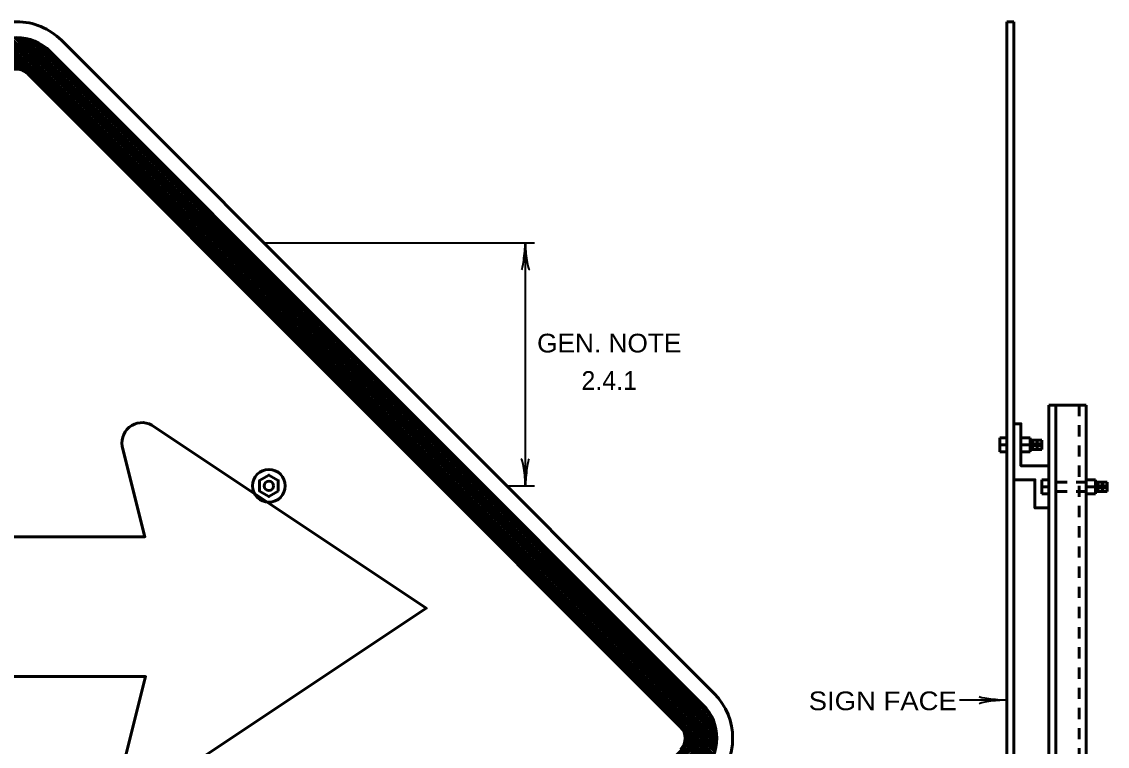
# Model space of a CAD drawing. Extents: x -50 to 630, y -382 to 58.
# Drawn here: x 265.2 to 381.4, y -107.1 to -29.6 of the extents above; entities that cross this region are included whole.
import ezdxf
from ezdxf.enums import TextEntityAlignment as Align

# ---------------------------------------------------------------- set-up
doc = ezdxf.new("R2010")
doc.units = 0
doc.header["$LTSCALE"] = 0.8
doc.linetypes.add('SHORT_DASHED', pattern=[2.7, 1.5, -1.2])
doc.layers.add('1', color=7, linetype='Continuous', lineweight=53)

msp = doc.modelspace()

# ---------------------------------------------------------------- linework, layer by layer
at = {"layer": '1'}
for p, q in [((370.6572, -29.6172), (370.6572, -182.9125)), ((370.6572, -29.6172), (371.4072, -29.6172)), ((371.4072, -29.6172), (371.4072, -182.9125)), ((339.5717, -106.9082), (264.0168, -31.3534)), ((339.6066, -106.4646), (264.4582, -31.3162)), ((339.6015, -105.9808), (264.9378, -31.3172)), ((189.7712, -107.1002), (265.4898, -31.3817)), ((189.8546, -107.4955), (265.8863, -31.4637)), ((189.9628, -107.866), (266.2572, -31.5715)), ((190.0929, -108.2143), (266.6059, -31.7016)), ((339.1427, -108.3937), (262.5292, -31.7802)), ((339.2839, -108.0563), (262.8664, -31.639)), ((339.4042, -107.6981), (263.2248, -31.5188)), ((339.5012, -107.3166), (263.6072, -31.4224)), ((263.9208, -34.8652), (266.9338, -31.852)), ((264.5651, -34.6994), (267.2432, -32.0213)), ((265.0089, -34.7342), (267.5351, -32.2081)), ((265.3687, -34.8532), (267.8103, -32.4116)), ((339.5461, -105.4467), (265.479, -31.3797)), ((339.4007, -104.8227), (266.0983, -31.5203)), ((339.1007, -104.0441), (266.8841, -31.8277)), ((269.4435, -31.5998), (339.3226, -101.4787)), ((265.669, -35.0314), (268.0693, -32.6312)), ((265.9217, -35.2573), (268.3148, -32.8642)), ((266.1611, -35.4967), (268.5542, -33.1035)), ((266.4003, -35.7359), (268.7936, -33.3429)), ((266.6396, -35.9753), (269.0328, -33.5821)), ((338.1259, -102.6752), (268.247, -32.7963)), ((266.8789, -36.2147), (269.2721, -33.8214)), ((267.1183, -36.4537), (269.5113, -34.0607)), ((267.3576, -36.6932), (269.7507, -34.3)), ((267.5969, -36.9325), (269.99, -34.5394)), ((267.8363, -37.1717), (270.2293, -34.7786)), ((335.7327, -105.0682), (265.8537, -35.1894)), ((268.0756, -37.4112), (270.4688, -35.018)), ((268.3148, -37.6505), (270.708, -35.2573)), ((268.5542, -37.8897), (270.9472, -35.4966)), ((268.7935, -38.1291), (271.1867, -35.7359)), ((269.0328, -38.3684), (271.426, -35.9753)), ((269.2721, -38.6077), (271.6653, -36.2145)), ((269.5113, -38.8471), (271.9047, -36.4537)), ((269.7507, -39.0863), (272.1438, -36.6932)), ((269.99, -39.3256), (272.3832, -36.9324)), ((270.2293, -39.565), (272.6225, -37.1717)), ((270.4687, -39.8042), (272.8617, -37.4112)), ((270.708, -40.0436), (273.1011, -37.6504)), ((270.9472, -40.2829), (273.3405, -37.8897)), ((271.1866, -40.5222), (273.5797, -38.1291)), ((271.426, -40.7615), (273.819, -38.3683)), ((271.6653, -41.0008), (274.0585, -38.6077)), ((271.9045, -41.2401), (274.2977, -38.8471)), ((272.1438, -41.4795), (274.537, -39.0862)), ((272.3832, -41.7188), (274.7763, -39.3256)), ((272.6224, -41.9579), (275.0156, -39.565)), ((272.8617, -42.1974), (275.2548, -39.8042)), ((273.1011, -42.4367), (275.4942, -40.0436)), ((273.3404, -42.6759), (275.7336, -40.2829)), ((273.5797, -42.9153), (275.9728, -40.5222)), ((273.819, -43.1547), (276.2122, -40.7614)), ((274.0584, -43.3938), (276.4514, -41.0008)), ((274.2977, -43.6332), (276.6908, -41.2401)), ((274.537, -43.8727), (276.9301, -41.4793)), ((274.7762, -44.1118), (277.1694, -41.7188)), ((275.0156, -44.3513), (277.4087, -41.9579)), ((275.2548, -44.5905), (277.648, -42.1973)), ((275.4942, -44.8297), (277.8873, -42.4367)), ((275.7336, -45.0691), (278.1267, -42.6759)), ((275.9728, -45.3084), (278.366, -42.9153)), ((276.2122, -45.5477), (278.6053, -43.1547)), ((276.4513, -45.787), (278.8447, -43.3938)), ((276.6908, -46.0264), (279.0838, -43.6332)), ((276.9301, -46.2657), (279.3232, -43.8727)), ((277.1692, -46.505), (279.5626, -44.1118)), ((277.4087, -46.7443), (279.8018, -44.3511)), ((277.648, -46.9837), (280.0412, -44.5905)), ((277.8872, -47.2227), (280.2806, -44.8297)), ((278.1267, -47.4623), (280.5197, -45.069)), ((278.366, -47.7016), (280.759, -45.3084)), ((278.6052, -47.9408), (280.9984, -45.5477)), ((278.8447, -48.1802), (281.2377, -45.787)), ((279.0838, -48.4195), (281.4769, -46.0264)), ((279.3232, -48.6587), (281.7164, -46.2657)), ((279.5626, -48.8981), (281.9557, -46.505)), ((279.8018, -49.1375), (282.1949, -46.7441)), ((280.041, -49.3767), (282.4343, -46.9837)), ((280.2806, -49.6161), (282.6736, -47.2227)), ((280.5197, -49.8554), (282.9128, -47.4621)), ((280.7589, -50.0946), (283.1523, -47.7016)), ((280.9984, -50.3341), (283.3914, -47.9408)), ((281.2377, -50.5733), (283.6307, -48.1801)), ((281.4769, -50.8126), (283.8702, -48.4195)), ((281.7164, -51.0519), (284.1094, -48.6587)), ((281.9557, -51.2912), (284.3487, -48.8979)), ((282.1949, -51.5304), (284.5882, -49.1375)), ((282.4341, -51.7697), (284.8274, -49.3767)), ((282.6736, -52.0093), (285.0667, -49.6158)), ((282.9128, -52.2484), (285.3061, -49.8554)), ((283.1521, -52.4877), (285.5453, -50.0946)), ((283.3914, -52.7272), (285.7846, -50.3338)), ((283.6307, -52.9663), (286.0241, -50.5733)), ((283.8701, -53.2056), (286.2632, -50.8126)), ((284.1094, -53.445), (286.5026, -51.0517)), ((284.3487, -53.6842), (286.7419, -51.2912)), ((284.588, -53.9236), (286.9812, -51.5304)), ((284.8274, -54.163), (287.2205, -51.7697)), ((285.0667, -54.4022), (287.4597, -52.0093)), ((285.3058, -54.6416), (287.6991, -52.2484)), ((285.5453, -54.8809), (287.9384, -52.4877)), ((285.7846, -55.1202), (288.1777, -52.7272)), ((286.0238, -55.3594), (288.4171, -52.9663)), ((286.2632, -55.5989), (288.6563, -53.2056)), ((286.5026, -55.8381), (288.8956, -53.445)), ((286.7417, -56.0774), (289.135, -53.6842)), ((286.9812, -56.3168), (289.3743, -53.9236)), ((287.2205, -56.556), (289.6135, -54.1629)), ((287.4597, -56.7953), (289.8529, -54.4022)), ((287.6991, -57.0347), (290.0922, -54.6416)), ((287.9384, -57.274), (290.3315, -54.8808)), ((288.1777, -57.5132), (290.5708, -55.1202)), ((288.4171, -57.7527), (290.8102, -55.3594)), ((288.6563, -57.9919), (291.0493, -55.5987)), ((288.8956, -58.2312), (291.2888, -55.8381)), ((289.1349, -58.4705), (291.528, -56.0774)), ((289.3743, -58.7097), (291.7673, -56.3167)), ((289.6135, -58.9492), (292.0068, -56.556)), ((289.8529, -59.1884), (292.246, -56.7953)), ((290.0922, -59.4277), (292.4853, -57.0347)), ((290.3315, -59.6671), (292.7247, -57.274)), ((290.5707, -59.9064), (292.964, -57.5132)), ((290.8102, -60.1457), (293.2032, -57.7526)), ((291.0493, -60.385), (293.4427, -57.9919)), ((291.2887, -60.6244), (293.6819, -58.2312)), ((291.528, -60.8637), (293.9211, -58.4705)), ((291.7673, -61.1029), (294.1605, -58.7097)), ((292.0068, -61.3422), (294.3998, -58.9492)), ((292.246, -61.5817), (294.6391, -59.1884)), ((292.4853, -61.8208), (294.8784, -59.4277)), ((292.7247, -62.0602), (295.1178, -59.6671)), ((292.964, -62.2997), (295.357, -59.9064)), ((293.2032, -62.5388), (295.5964, -60.1457)), ((293.4427, -62.7782), (295.8357, -60.385)), ((293.6819, -63.0175), (296.075, -60.6244)), ((293.9211, -63.2568), (296.3144, -60.8636)), ((294.1605, -63.4961), (296.5537, -61.1029)), ((294.3998, -63.7355), (296.7928, -61.3422)), ((294.6391, -63.9747), (297.0322, -61.5816)), ((294.8784, -64.214), (297.2716, -61.8208)), ((295.1178, -64.4533), (297.5107, -62.0602)), ((295.357, -64.6926), (297.7502, -62.2996)), ((295.5964, -64.932), (297.9895, -62.5388)), ((295.8357, -65.1713), (298.2287, -62.7782)), ((296.075, -65.4106), (298.4682, -63.0174)), ((296.3144, -65.6498), (298.7075, -63.2568)), ((296.5535, -65.8893), (298.9468, -63.4961)), ((296.7928, -66.1285), (299.1861, -63.7353)), ((297.0322, -66.3678), (299.4253, -63.9747)), ((297.2715, -66.6071), (299.6647, -64.214)), ((297.5107, -66.8464), (299.904, -64.4533)), ((297.7502, -67.0858), (300.1432, -64.6926)), ((297.9895, -67.325), (300.3827, -64.932)), ((298.2287, -67.5644), (300.622, -65.1713)), ((298.4682, -67.8037), (300.8612, -65.4106)), ((298.7074, -68.043), (301.1006, -65.6498)), ((298.9468, -68.2823), (301.3399, -65.8893)), ((299.1861, -68.5217), (301.5792, -66.1284)), ((299.4253, -68.761), (301.8185, -66.3678)), ((299.6647, -69.0002), (302.0578, -66.6071)), ((299.904, -69.2397), (302.2971, -66.8463)), ((300.1432, -69.4788), (302.5364, -67.0858)), ((300.3827, -69.7182), (302.7758, -67.325)), ((300.622, -69.9575), (303.015, -67.5643)), ((300.8612, -70.1968), (303.2544, -67.8037)), ((301.1005, -70.4361), (303.4937, -68.043)), ((301.3399, -70.6755), (303.7329, -68.2823)), ((301.5792, -70.9147), (303.9723, -68.5217)), ((301.8184, -71.154), (304.2117, -68.761)), ((302.0578, -71.3935), (304.4509, -69.0001)), ((302.2971, -71.6327), (304.6902, -69.2397)), ((302.5363, -71.8718), (304.9297, -69.4788)), ((302.7758, -72.1114), (305.1687, -69.7181)), ((303.015, -72.3506), (305.4081, -69.9575)), ((303.2543, -72.5898), (305.6474, -70.1968)), ((303.4937, -72.8293), (305.8868, -70.4361)), ((303.7329, -73.0686), (306.1261, -70.6755)), ((375.1572, -70.6172), (375.1572, -264.4125)), ((375.1572, -70.6172), (379.1572, -70.6172)), ((375.9072, -70.6172), (375.9072, -264.4125)), ((379.1572, -70.6172), (379.1572, -264.4125)), ((303.9722, -73.3077), (306.3654, -70.9147)), ((304.2117, -73.5472), (306.6047, -71.154)), ((304.4509, -73.7865), (306.844, -71.3935)), ((304.6901, -74.0258), (307.0834, -71.6327)), ((304.9297, -74.2652), (307.3227, -71.8718)), ((305.1687, -74.5044), (307.5619, -72.1112)), ((305.4081, -74.7437), (307.8013, -72.3506)), ((305.6474, -74.9832), (308.0406, -72.5898)), ((305.8868, -75.2223), (308.2799, -72.8292)), ((306.1261, -75.4617), (308.5192, -73.0686)), ((306.3654, -75.7011), (308.7586, -73.3077)), ((306.6047, -75.9402), (308.9977, -73.5471)), ((306.844, -76.1796), (309.2373, -73.7865)), ((307.0832, -76.4189), (309.4765, -74.0258)), ((307.3227, -76.6582), (309.7158, -74.265)), ((369.9072, -74.1172), (370.6572, -74.1172)), ((369.9072, -74.1172), (369.9072, -75.6172)), ((372.1572, -74.1172), (373.1572, -74.1172)), ((373.1572, -74.1172), (373.1572, -75.6172)), ((373.1572, -74.3672), (374.4072, -74.3672)), ((373.4072, -74.3672), (373.4072, -75.3672)), ((373.9072, -74.3672), (373.9072, -75.3672)), ((374.4072, -74.3672), (374.4072, -75.3672)), ((307.5619, -76.8976), (309.9551, -74.5044)), ((307.8011, -77.1367), (310.1945, -74.7437)), ((308.0406, -77.3762), (310.4337, -74.9829)), ((308.2799, -77.6154), (310.6731, -75.2223)), ((308.5191, -77.8547), (310.9123, -75.4617)), ((369.9072, -74.8672), (370.6572, -74.8672)), ((373.1572, -74.8672), (372.1572, -74.8672)), ((373.1572, -75.3672), (374.4072, -75.3672)), ((373.6572, -74.6172), (373.6572, -75.1172)), ((374.1572, -74.6172), (374.1572, -75.1172)), ((308.7586, -78.094), (311.1516, -75.7009)), ((308.9977, -78.3334), (311.3908, -75.9402)), ((309.2371, -78.5727), (311.6302, -76.1796)), ((309.4765, -78.812), (311.8696, -76.4189)), ((309.7158, -79.0514), (312.1087, -76.6582)), ((369.9072, -75.6172), (370.6572, -75.6172)), ((372.1572, -75.6172), (373.1572, -75.6172)), ((309.9549, -79.2906), (312.3483, -76.8976)), ((310.1945, -79.53), (312.5875, -77.1367)), ((310.4337, -79.7692), (312.8268, -77.3762)), ((310.6728, -80.0085), (313.0662, -77.6154)), ((310.9123, -80.2479), (313.3053, -77.8547)), ((311.1516, -80.4872), (313.5447, -78.094)), ((311.3908, -80.7265), (313.7841, -78.3334)), ((311.6302, -80.9658), (314.0233, -78.5727)), ((311.8696, -81.2052), (314.2627, -78.8119)), ((374.4072, -78.6172), (375.1572, -78.6172)), ((374.4072, -78.6172), (374.4072, -80.1172)), ((379.1572, -78.6172), (380.1572, -78.6172)), ((380.1572, -78.6172), (380.1572, -80.1172)), ((380.1572, -78.8672), (381.4072, -78.8672)), ((380.4072, -78.8672), (380.4072, -79.8672)), ((380.9072, -78.8672), (380.9072, -79.8672)), ((381.4072, -78.8672), (381.4072, -79.8672)), ((312.1087, -81.4443), (314.5021, -79.0514)), ((312.3483, -81.6838), (314.7413, -79.2906)), ((312.5875, -81.9231), (314.9806, -79.5299)), ((312.8268, -82.1623), (315.22, -79.7692)), ((313.0662, -82.4017), (315.4592, -80.0085)), ((374.4072, -79.3672), (375.1572, -79.3672)), ((374.4072, -80.1172), (375.1572, -80.1172)), ((380.1572, -79.3672), (379.1572, -79.3672)), ((379.1572, -80.1172), (380.1572, -80.1172)), ((380.1572, -79.8672), (381.4072, -79.8672)), ((380.6572, -79.1172), (380.6572, -79.6172)), ((381.1572, -79.1172), (381.1572, -79.6172)), ((313.3053, -82.6411), (315.6985, -80.2477)), ((313.5447, -82.8803), (315.9379, -80.4872)), ((313.784, -83.1196), (316.1771, -80.7265)), ((314.0233, -83.3589), (316.4165, -80.9657)), ((314.2627, -83.5982), (316.6558, -81.2052)), ((314.502, -83.8376), (316.8951, -81.4443)), ((314.7413, -84.0768), (317.1344, -81.6838)), ((314.9806, -84.3162), (317.3737, -81.9231)), ((315.2199, -84.5555), (317.613, -82.1623)), ((315.4592, -84.7948), (317.8523, -82.4017)), ((315.6985, -85.0341), (318.0917, -82.6411)), ((315.9377, -85.2735), (318.331, -82.8803)), ((316.1771, -85.5128), (318.5702, -83.1196)), ((316.4165, -85.7519), (318.8095, -83.3589)), ((316.6558, -85.9913), (319.0489, -83.5982)), ((316.8951, -86.2307), (319.2882, -83.8376)), ((317.1344, -86.4699), (319.5275, -84.0768)), ((317.3737, -86.7093), (319.7668, -84.3162)), ((317.613, -86.9487), (320.0062, -84.5555)), ((317.8523, -87.1879), (320.2454, -84.7947)), ((318.0917, -87.4273), (320.4847, -85.0341)), ((318.331, -87.6666), (320.7242, -85.2735)), ((318.5702, -87.9058), (320.9634, -85.5127)), ((318.8095, -88.1452), (321.2027, -85.7519)), ((319.0489, -88.3845), (321.4419, -85.9913)), ((319.2882, -88.6237), (321.6813, -86.2306)), ((319.5275, -88.8632), (321.9207, -86.4699)), ((319.7668, -89.1023), (322.1599, -86.7093)), ((320.0062, -89.3417), (322.3992, -86.9486)), ((320.2454, -89.5811), (322.6387, -87.1879)), ((320.4847, -89.8203), (322.8779, -87.4273)), ((320.7242, -90.0597), (323.1172, -87.6665)), ((320.9634, -90.299), (323.3566, -87.9058)), ((321.2027, -90.5382), (323.5958, -88.1452)), ((321.4419, -90.7777), (323.8352, -88.3843)), ((321.6813, -91.017), (324.0743, -88.6237)), ((321.9206, -91.2561), (324.3137, -88.8632)), ((322.1599, -91.4956), (324.553, -89.1023)), ((322.3992, -91.7348), (324.7923, -89.3417)), ((322.6386, -91.9741), (325.0317, -89.5811)), ((322.8779, -92.2135), (325.271, -89.8203)), ((323.1172, -92.4528), (325.5103, -90.0597)), ((323.3566, -92.692), (325.7496, -90.299)), ((323.5958, -92.9314), (325.989, -90.5382)), ((323.8352, -93.1708), (326.2283, -90.7777)), ((324.0743, -93.41), (326.4676, -91.017)), ((324.3137, -93.6494), (326.7068, -91.2561)), ((324.553, -93.8887), (326.9462, -91.4955)), ((324.7923, -94.1279), (327.1855, -91.7348)), ((325.0317, -94.3672), (327.4248, -91.9741)), ((325.271, -94.6066), (327.6642, -92.2134)), ((325.5103, -94.8458), (327.9034, -92.4528)), ((325.7495, -95.0852), (328.1427, -92.692)), ((325.989, -95.3246), (328.382, -92.9313)), ((326.2283, -95.5637), (328.6214, -93.1708)), ((326.4674, -95.8032), (328.8607, -93.41)), ((326.7068, -96.0425), (329.1, -93.6492)), ((326.9462, -96.2818), (329.3392, -93.8887)), ((327.1854, -96.5209), (329.5788, -94.1279)), ((327.4248, -96.7605), (329.8179, -94.3672)), ((327.6642, -96.9997), (330.0571, -94.6066)), ((327.9033, -97.2389), (330.2966, -94.8458)), ((328.1427, -97.4783), (330.5358, -95.0852)), ((328.382, -97.7177), (330.7751, -95.3246)), ((328.6213, -97.9569), (331.0146, -95.5637)), ((328.8607, -98.1962), (331.2538, -95.8032)), ((329.1, -98.4357), (331.4931, -96.0425)), ((329.3392, -98.6748), (331.7325, -96.2818)), ((329.5788, -98.9142), (331.9717, -96.5209)), ((329.8179, -99.1536), (332.2109, -96.7605)), ((330.0571, -99.3927), (332.4505, -96.9997)), ((330.2966, -99.6322), (332.6896, -97.2389)), ((330.5358, -99.8714), (332.9289, -97.4783)), ((330.7751, -100.1107), (333.1684, -97.7177)), ((331.0146, -100.3501), (333.4076, -97.9569)), ((331.2538, -100.5894), (333.6468, -98.1961)), ((331.4931, -100.8286), (333.8863, -98.4357)), ((331.7322, -101.0679), (334.1256, -98.6748)), ((331.9717, -101.3074), (334.3648, -98.914)), ((332.2109, -101.5466), (334.6042, -99.1536)), ((332.4502, -101.7857), (334.8435, -99.3927)), ((332.6896, -102.0253), (335.0827, -99.632)), ((332.9289, -102.2645), (335.322, -99.8714)), ((333.1683, -102.5037), (335.5613, -100.1107)), ((333.4076, -102.7432), (335.8007, -100.3499)), ((333.6468, -102.9824), (336.0399, -100.5894)), ((333.8862, -103.2217), (336.2793, -100.8286)), ((334.1256, -103.4612), (336.5187, -101.0679)), ((334.3648, -103.7004), (336.7579, -101.3074)), ((334.604, -103.9397), (336.9973, -101.5466)), ((334.8435, -104.1791), (337.2366, -101.7857)), ((335.0827, -104.4183), (337.4758, -102.0253)), ((335.322, -104.6576), (337.7152, -102.2645)), ((335.5613, -104.8971), (337.9545, -102.5037)), ((335.7984, -105.1386), (338.1926, -102.7445)), ((335.9977, -105.4179), (338.4178, -102.9977)), ((336.1447, -105.7495), (338.6282, -103.2658)), ((262.5628, -180.7671), (339.1578, -104.1723)), ((262.9024, -180.9064), (339.297, -104.5117)), ((336.1747, -106.6766), (338.9991, -103.8523)), ((336.222, -106.151), (338.8222, -103.5506)), ((263.263, -181.0243), (339.4147, -104.8727)), ((263.6472, -181.1187), (339.5084, -105.2576)), ((264.061, -181.1836), (339.5746, -105.6699)), ((264.5082, -181.2151), (339.6087, -106.1145)), ((264.9959, -181.206), (339.5997, -106.602)), ((338.6087, -109.2957), (336.1318, -106.8187)), ((338.9822, -108.7119), (336.1909, -105.9208)), ((338.8038, -109.0122), (336.2172, -106.4257))]:
    msp.add_line(p, q, dxfattribs=at)
at = {"layer": '1', "lineweight": 35}
for p, q in [((291.1086, -53.2648), (320.1087, -53.2648)), ((319.1087, -53.2648), (319.1087, -79.2648)), ((317.1087, -79.2648), (320.1087, -79.2648)), ((370.5827, -102.1829), (365.5827, -102.1829))]:
    msp.add_line(p, q, dxfattribs=at)
at = {"layer": '1', "linetype": 'SHORT_DASHED'}
for p, q in [((378.4072, -70.6172), (378.4072, -264.4125)), ((375.9072, -78.8672), (379.1572, -78.8672)), ((375.9072, -79.8672), (379.1572, -79.8672))]:
    msp.add_line(p, q, dxfattribs=at)
at = {"layer": '1'}
for points in [[(279.1318, -72.7702), (308.5075, -92.354), (279.1318, -111.9377)], [(371.4072, -72.6172), (372.1572, -72.6172), (372.1572, -77.1172), (375.1572, -77.1172)], [(251.7281, -84.7177), (278.3822, -84.7177), (276.0397, -75.3471)], [(371.4072, -78.6172), (373.6572, -78.6172), (373.6572, -81.6172), (375.1572, -81.6172)], [(276.0397, -109.3609), (278.464, -99.6633), (257.3567, -99.6633)]]:
    msp.add_lwpolyline(points, dxfattribs=at)
msp.add_lwpolyline([(292.6572, -79.8422), (292.6572, -78.6875), (291.6572, -78.1102), (290.6572, -78.6875), (290.6572, -79.8422), (291.6572, -80.4195)], close=True, dxfattribs=at)
for radius in [1.75, 0.5]:
    msp.add_circle((291.6572, -79.2648), radius, dxfattribs=at)
for centre, radius, start, end in [((264.6573, -36.386), 6.7687, 45, 135.00032), ((264.6573, -36.386), 5.0766, 45, 135.00032), ((264.6573, -36.386), 1.6922, 45, 135.00032), ((278.0886, -74.662), 2.1604, 61.12617, 198.48578), ((334.5362, -106.2648), 6.7687, 315, 45), ((334.5362, -106.2648), 5.0766, 315, 45), ((334.5362, -106.2648), 1.6922, 315, 45)]:
    msp.add_arc(centre, radius, start, end, dxfattribs=at)
at = {"layer": '1', "lineweight": 40}
for centre, major_axis, ratio, start_param, end_param in [((318.8971, -54.3853), (0.1757, 1.7565), 0.07063, 3.14071475, 5.41810995), ((318.8971, -54.3853), (0.1757, 1.7565), 0.07063, 3.14071475, 5.41810995), ((319.385, -54.356), (-0.1562, 1.7857), 0.122415, 0.89635335, 3.14159265), ((319.385, -54.356), (-0.1562, 1.7857), 0.122415, 0.89635335, 3.14159265), ((318.8324, -78.1736), (0.1562, -1.7857), 0.122415, 0.89635335, 3.14159265), ((319.3203, -78.1443), (-0.1757, -1.7565), 0.07063, 3.14071475, 5.41810995), ((369.4916, -102.4592), (1.7857, 0.1562), 0.122415, 0.89635335, 3.14159265), ((369.4622, -101.9713), (1.7565, -0.1757), 0.07063, 3.14071475, 5.41810995)]:
    msp.add_ellipse(centre, major_axis=major_axis, ratio=ratio, start_param=start_param, end_param=end_param, dxfattribs=at)

# ---------------------------------------------------------------- texts
at = {"layer": '1'}
for s, width, p in [('GEN. NOTE', 1.05, (328.093, -64.9951)), ('SIGN FACE', 1.1, (357.3695, -103.2639))]:
    msp.add_text(s, height=2, dxfattribs=dict(at, width=width)).set_placement(p, align=Align.CENTER)
msp.add_text('2.4.1', height=2, dxfattribs=at).set_placement((328.093, -68.9951), align=Align.CENTER)

doc.saveas('drawing.dxf')
